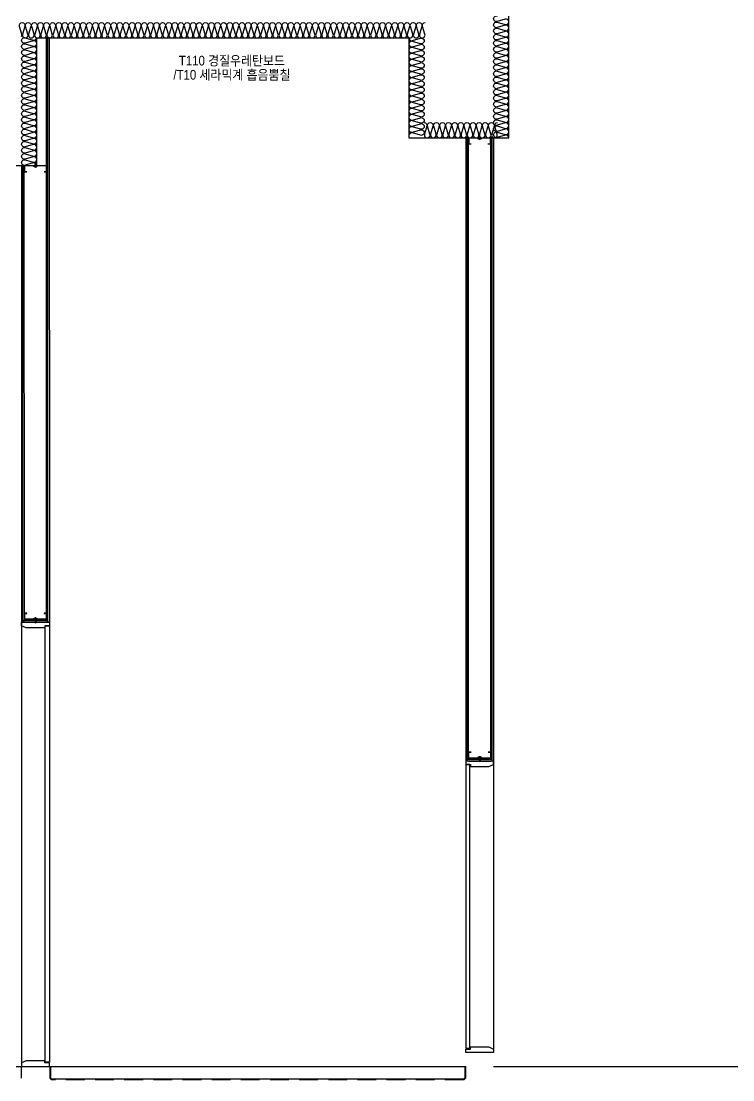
# Model space of a CAD drawing. Header units: millimetres. Extents: x 17311 to 801382, y -242618 to -104888.
# Drawn here: x 781158 to 786284, y -169326 to -161699 of the extents above; entities that cross this region are included whole.
import ezdxf
from ezdxf.enums import TextEntityAlignment as Align

# ---------------------------------------------------------------- set-up
doc = ezdxf.new("R2010")
doc.units = ezdxf.units.MM
doc.header["$LTSCALE"] = 250
doc.linetypes.add('HID', pattern=[2.8, 1.8, -1])
for name, color, linetype in [('8입면선', 8, 'Continuous'), ('A-DOOR', 4, 'Continuous'), ('A-ELE8', 8, 'Continuous'), ('A-FIN', 6, 'Continuous'), ('A-FIN-8', 8, 'Continuous'), ('A-WALL-D', 7, 'Continuous'), ('A-WP', 1, 'HID'), ('GAGAM-DT', 7, 'Continuous'), ('ISL', 251, 'Continuous'), ('입면', 7, 'Continuous')]:
    doc.layers.add(name, color=color, linetype=linetype)
doc.layers.add('NOPLOT-단열', color=225, linetype='Continuous', plot=False)
doc.styles.add('Gdim', font='')
doc.styles.get('Gdim').set_extended_font_data('Dotum')

# ---------------------------------------------------------------- blocks, each defined once
blk = doc.blocks.new('*U144')
at = {"layer": '8입면선', "color": 8}
for p, q in [((10, 0), (9.5, 4490)), ((190, 0), (189.5, 4490)), ((190, 10), (10, 10))]:
    blk.add_line(p, q, dxfattribs=at)
at = {"layer": 'A-WALL-D'}
for p, q in [((-0.5, 4490), (0, 0)), ((19.5, 4490), (-0.5, 4490)), ((20, 10), (19.5, 4490)), ((180, 10), (179.5, 4490)), ((199.5, 4490), (179.5, 4490)), ((199.5, 4490), (200, 0)), ((20, 0), (0, 0)), ((180, 20), (20, 20)), ((20, 0), (180, 0)), ((200, 0), (180, 0))]:
    blk.add_line(p, q, dxfattribs=at)
at = {"layer": 'GAGAM-DT', "color": 8}
for p, q in [((97.1, 4484.2), (97.1, 4515.6)), ((102.1, 4510.1), (97.1, 4515.6)), ((102.1, 4484.2), (102.1, 4510.1)), ((104.6, 4484.2), (94.7, 4484.2)), ((94.7, 4484.2), (94.7, 4480.7)), ((103.1, 4479.2), (96.2, 4479.2)), ((97.1, 4484.2), (97.1, 4479.2)), ((102.1, 4484.2), (102.1, 4479.2)), ((104.6, 4484.2), (104.6, 4480.7)), ((95.1, 25.8), (95.1, 29.3)), ((105.1, 25.8), (95.1, 25.8)), ((103.6, 30.8), (96.7, 30.8)), ((97.6, 25.8), (97.6, 30.8)), ((97.6, 25.8), (97.6, -5.6)), ((102.6, 25.8), (102.6, 30.8)), ((102.6, 25.8), (102.6, -0.1)), ((105.1, 25.8), (105.1, 29.3)), ((102.6, -0.1), (97.6, -5.6))]:
    blk.add_line(p, q, dxfattribs=at)
for centre, start, end in [((96.2, 4480.7), 180, 270), ((103.1, 4480.7), 270, 0), ((96.7, 29.3), 90, 180), ((103.6, 29.3), 0, 90)]:
    blk.add_arc(centre, 1.51, start, end, dxfattribs=at)
at = {"layer": '입면', "color": 6}
for p, q in [((19.5, 4445), (19.5, 4490)), ((19.5, 4490), (84.8, 4490)), ((37.3, 4445), (19.5, 4445)), ((84.3, 4488.8), (20.7, 4488.8)), ((20.7, 4488.8), (20.7, 4446.2)), ((20.7, 4446.2), (37.3, 4446.2)), ((37.3, 4446.2), (37.3, 4445)), ((89.3, 4483), (84.3, 4488.8)), ((84.8, 4490), (89.8, 4484.2)), ((109.7, 4483), (89.3, 4483)), ((89.8, 4484.2), (109.2, 4484.2)), ((109.2, 4484.2), (114.2, 4490)), ((114.7, 4488.8), (109.7, 4483)), ((114.2, 4490), (179.5, 4490)), ((178.3, 4488.8), (114.7, 4488.8)), ((161.7, 4445), (161.7, 4446.2)), ((161.7, 4446.2), (178.3, 4446.2)), ((179.5, 4445), (161.7, 4445)), ((178.3, 4446.2), (178.3, 4488.8)), ((179.5, 4490), (179.5, 4445)), ((37.8, 65), (20, 65)), ((20, 65), (20, 20)), ((20, 20), (85.3, 20)), ((21.2, 21.2), (21.2, 63.8)), ((21.2, 63.8), (37.8, 63.8)), ((84.8, 21.2), (21.2, 21.2)), ((37.8, 63.8), (37.8, 65)), ((89.8, 27), (84.8, 21.2)), ((85.3, 20), (90.3, 25.8)), ((110.2, 27), (89.8, 27)), ((90.3, 25.8), (109.7, 25.8)), ((109.7, 25.8), (114.7, 20)), ((115.2, 21.2), (110.2, 27)), ((114.7, 20), (180, 20)), ((178.8, 21.2), (115.2, 21.2)), ((180, 65), (162.2, 65)), ((162.2, 65), (162.2, 63.8)), ((162.2, 63.8), (178.8, 63.8)), ((178.8, 63.8), (178.8, 21.2)), ((180, 20), (180, 65))]:
    blk.add_line(p, q, dxfattribs=at)

msp = doc.modelspace()

# ---------------------------------------------------------------- linework, layer by layer
at = {"layer": '8입면선', "color": 8}
for p, q in [((781350.6, -166029.5), (781350.2, -161819.5)), ((781170.6, -166029.5), (781170.2, -162739.5)), ((781350.6, -166019.5), (781170.6, -166019.5))]:
    msp.add_line(p, q, dxfattribs=at)
at = {"layer": 'A-DOOR', "linetype": 'Continuous'}
for points in [[(781360.7, -166054.5), (781327.7, -166054.5), (781327.7, -166069.5), (781193.7, -166069.5), (781160.7, -166054.5), (781160.7, -166029.5), (781360.7, -166029.5)], [(781360.7, -169199.5), (781330.7, -169199.5), (781330.7, -166054.5), (781360.7, -166054.5)], [(784360.7, -167054.5), (784393.7, -167054.5), (784393.7, -167069.5), (784527.7, -167069.5), (784560.7, -167054.5), (784560.7, -167029.5), (784360.7, -167029.5)], [(784360.7, -169099.5), (784390.7, -169099.5), (784390.7, -167054.5), (784360.7, -167054.5)], [(784360.7, -169104.5), (784393.7, -169104.5), (784393.7, -169089.5), (784527.7, -169089.5), (784560.7, -169104.5), (784560.7, -169129.5), (784360.7, -169129.5)], [(781360.7, -169204.5), (781327.7, -169204.5), (781327.7, -169189.5), (781193.7, -169189.5), (781160.7, -169204.5), (781160.7, -169229.5), (781360.7, -169229.5)]]:
    msp.add_lwpolyline(points, close=True, dxfattribs=at)
at = {"layer": 'A-ELE8'}
for points in [[(781160.7, -166029.5), (781160.7, -169229.5)], [(784560.7, -167029.5), (784560.7, -169129.5)]]:
    msp.add_lwpolyline(points, dxfattribs=at)
at = {"layer": 'A-FIN'}
for p, q in [((715560.7, -169229.5), (781160.7, -169229.5)), ((781360.7, -169229.5), (784360.7, -169229.5)), ((784560.7, -169229.5), (790660.7, -169229.5))]:
    msp.add_line(p, q, dxfattribs=at)
at = {"layer": 'A-FIN-8'}
for p, q in [((781368.7, -169229.5), (781368.7, -169311.3)), ((784352.7, -169229.5), (784352.7, -169311.3)), ((784352.7, -169229.5), (784352.7, -169311.3)), ((781378.9, -169321.5), (781368.7, -169311.3)), ((784342.4, -169321.5), (781378.9, -169321.5)), ((784342.4, -169321.5), (784352.7, -169311.3))]:
    msp.add_line(p, q, dxfattribs=at)
at = {"layer": 'A-WALL-D'}
for p, q in [((781340.6, -166019.5), (781340.2, -161819.5)), ((781360.2, -161819.5), (781340.2, -161819.5)), ((781360.2, -161819.5), (781360.6, -166029.5)), ((781160.2, -162739.5), (781160.6, -166029.5)), ((781180.2, -162739.5), (781160.2, -162739.5)), ((781180.6, -166019.5), (781180.2, -162739.5)), ((781180.6, -166029.5), (781160.6, -166029.5)), ((781340.6, -166009.5), (781180.6, -166009.5)), ((781180.6, -166029.5), (781340.6, -166029.5)), ((781360.6, -166029.5), (781340.6, -166029.5))]:
    msp.add_line(p, q, dxfattribs=at)
at = {"layer": 'A-WP', "ltscale": 0.3}
for p, q in [((781157.7, -169229.5), (781157.7, -169314.3)), ((781363.7, -169229.5), (781363.7, -169314.3)), ((784357.7, -169229.5), (784357.7, -169314.3)), ((781375.8, -169326.5), (781363.7, -169314.3)), ((784345.5, -169326.5), (781375.8, -169326.5)), ((784345.5, -169326.5), (784357.7, -169314.3))]:
    msp.add_line(p, q, dxfattribs=at)
at = {"layer": 'GAGAM-DT', "color": 8}
for p, q in [((781265.3, -162745.3), (781255.3, -162745.3)), ((781255.3, -162745.3), (781255.3, -162748.8)), ((781263.8, -162750.3), (781256.8, -162750.3)), ((781257.8, -162745.3), (781257.8, -162713.9)), ((781262.8, -162719.4), (781257.8, -162713.9)), ((781257.8, -162745.3), (781257.8, -162750.3)), ((781262.8, -162745.3), (781262.8, -162719.4)), ((781262.8, -162745.3), (781262.8, -162750.3)), ((781265.3, -162745.3), (781265.3, -162748.8)), ((781255.8, -166003.7), (781255.8, -166000.2)), ((781265.7, -166003.7), (781255.8, -166003.7)), ((781264.2, -165998.7), (781257.3, -165998.7)), ((781258.2, -166003.7), (781258.2, -165998.7)), ((781258.2, -166003.7), (781258.2, -166035.1)), ((781263.2, -166029.6), (781258.2, -166035.1)), ((781263.2, -166003.7), (781263.2, -165998.7)), ((781263.2, -166003.7), (781263.2, -166029.6)), ((781265.7, -166003.7), (781265.7, -166000.2))]:
    msp.add_line(p, q, dxfattribs=at)
for centre, start, end in [((781256.8, -162748.8), 180, 270), ((781263.8, -162748.8), 270, 0), ((781257.3, -166000.2), 90, 180), ((781264.2, -166000.2), 0, 90)]:
    msp.add_arc(centre, 1.51, start, end, dxfattribs=at)
at = {"layer": 'ISL'}
msp.add_lwpolyline([(766870.7, -161819.5), (769450.7, -161819.5), (769450.7, -162739.5), (770470.7, -162739.5), (770470.7, -161819.5), (773050.7, -161819.5), (773050.7, -162739.5), (774070.7, -162739.5), (774070.7, -161819.5), (776650.7, -161819.5), (776650.7, -162739.5), (777670.7, -162739.5), (777670.7, -161819.5), (780250.7, -161819.5), (780250.7, -162739.5), (781270.7, -162739.5), (781270.7, -161819.5), (783950.7, -161819.5), (783950.7, -162539.5), (784670.7, -162539.5), (784670.7, -161589.5), (785560.7, -161589.5)], dxfattribs=at)
for points in [[(784670.7, -162539.5, 0.509267), (784644, -162520), (784587.3, -162536.9, -1.372593), (784587.3, -162498), (784644, -162514.9, 0.509267), (784670.7, -162495.5, 0.509267), (784644, -162476), (784587.3, -162492.9, -1.372593), (784587.3, -162454), (784644, -162470.9, 0.509267), (784670.7, -162451.5, 0.509267), (784644, -162432), (784587.3, -162448.9, -1.372593), (784587.3, -162410), (784644, -162426.9, 0.509267), (784670.7, -162407.5, 0.509267), (784644, -162388), (784587.3, -162404.9, -1.372593), (784587.3, -162366), (784644, -162382.9, 0.509267), (784670.7, -162363.5, 0.509267), (784644, -162344), (784587.3, -162360.9, -1.372593), (784587.3, -162322), (784644, -162338.9, 0.509267), (784670.7, -162319.5, 0.509267), (784644, -162300), (784587.3, -162316.9, -1.372593), (784587.3, -162278), (784644, -162294.9, 0.509267), (784670.7, -162275.5, 0.509267), (784644, -162256), (784587.3, -162272.9, -1.372593), (784587.3, -162234), (784644, -162250.9, 0.509267), (784670.7, -162231.5, 0.509267), (784644, -162212), (784587.3, -162228.9, -1.372593), (784587.3, -162190), (784644, -162206.9, 0.509267), (784670.7, -162187.5, 0.509267), (784644, -162168), (784587.3, -162184.9, -1.372593), (784587.3, -162146), (784644, -162162.9, 0.509267), (784670.7, -162143.5, 0.509267), (784644, -162124), (784587.3, -162140.9, -1.372593), (784587.3, -162102), (784644, -162118.9, 0.509267), (784670.7, -162099.5, 0.509267), (784644, -162080), (784587.3, -162096.9, -1.372593), (784587.3, -162058), (784644, -162074.9, 0.509267), (784670.7, -162055.5, 0.509267), (784644, -162036), (784587.3, -162052.9, -1.372593), (784587.3, -162014), (784644, -162030.9, 0.509267), (784670.7, -162011.5, 0.509267), (784644, -161992), (784587.3, -162008.9, -1.372593), (784587.3, -161970), (784644, -161986.9, 0.509267), (784670.7, -161967.5, 0.509267), (784644, -161948), (784587.3, -161964.9, -1.372593), (784587.3, -161926), (784644, -161942.9, 0.509267), (784670.7, -161923.5, 0.509267), (784644, -161904), (784587.3, -161920.9, -1.372593), (784587.3, -161882), (784644, -161898.9, 0.509267), (784670.7, -161879.5, 0.509267), (784644, -161860), (784587.3, -161876.9, -1.372593), (784587.3, -161838), (784644, -161854.9, 0.509267), (784670.7, -161835.5, 0.509267), (784644, -161816), (784587.3, -161832.9, -1.372593), (784587.3, -161794), (784644, -161810.9, 0.509267), (784670.7, -161791.5, 0.509267), (784644, -161772), (784587.3, -161788.9, -1.372593), (784587.3, -161750), (784644, -161766.9, 0.509267), (784670.7, -161747.5, 0.509267), (784644, -161728), (784587.3, -161744.9, -1.372593), (784587.3, -161706), (784644, -161722.9, 0.509267), (784670.7, -161703.5, 0.509267), (784644, -161684), (784587.3, -161700.9, -1.372593), (784587.3, -161662)], [(781160.7, -161808.7, 0.203894), (781162.1, -161792.8), (781145.3, -161736.1, -0.509267), (781164.7, -161709.5, -0.509267), (781184.1, -161736.1), (781167.3, -161792.8, 1.372593), (781206.1, -161792.8), (781189.3, -161736.1, -0.509267), (781208.7, -161709.5, -0.509267), (781228.1, -161736.1), (781211.3, -161792.8, 1.372593), (781250.1, -161792.8), (781233.3, -161736.1, -0.509267), (781252.7, -161709.5, -0.509267), (781272.1, -161736.1), (781255.3, -161792.8, 1.372593), (781294.1, -161792.8), (781277.3, -161736.1, -0.509267), (781296.7, -161709.5, -0.509267), (781316.1, -161736.1), (781299.3, -161792.8, 1.372593), (781338.1, -161792.8), (781321.3, -161736.1, -0.509267), (781340.7, -161709.5, -0.509267), (781360.1, -161736.1), (781343.3, -161792.8, 1.372593), (781382.1, -161792.8), (781365.3, -161736.1, -0.509267), (781384.7, -161709.5, -0.509267), (781404.1, -161736.1), (781387.3, -161792.8, 1.372593), (781426.1, -161792.8), (781409.3, -161736.1, -0.509267), (781428.7, -161709.5, -0.509267), (781448.1, -161736.1), (781431.3, -161792.8, 1.372593), (781470.1, -161792.8), (781453.3, -161736.1, -0.509267), (781472.7, -161709.5, -0.509267), (781492.1, -161736.1), (781475.3, -161792.8, 1.372593), (781514.1, -161792.8), (781497.3, -161736.1, -0.509267), (781516.7, -161709.5, -0.509267), (781536.1, -161736.1), (781519.3, -161792.8, 1.372593), (781558.1, -161792.8), (781541.3, -161736.1, -0.509267), (781560.7, -161709.5, -0.509267), (781580.1, -161736.1), (781563.3, -161792.8, 1.372593), (781602.1, -161792.8), (781585.3, -161736.1, -0.509267), (781604.7, -161709.5, -0.509267), (781624.1, -161736.1), (781607.3, -161792.8, 1.372593), (781646.1, -161792.8), (781629.3, -161736.1, -0.509267), (781648.7, -161709.5, -0.509267), (781668.1, -161736.1), (781651.3, -161792.8, 1.372593), (781690.1, -161792.8), (781673.3, -161736.1, -0.509267), (781692.7, -161709.5, -0.509267), (781712.1, -161736.1), (781695.3, -161792.8, 1.372593), (781734.1, -161792.8), (781717.3, -161736.1, -0.509267), (781736.7, -161709.5, -0.509267), (781756.1, -161736.1), (781739.3, -161792.8, 1.372593), (781778.1, -161792.8), (781761.3, -161736.1, -0.509267), (781780.7, -161709.5, -0.509267), (781800.1, -161736.1), (781783.3, -161792.8, 1.372593), (781822.1, -161792.8), (781805.3, -161736.1, -0.509267), (781824.7, -161709.5, -0.509267), (781844.1, -161736.1), (781827.3, -161792.8, 1.372593), (781866.1, -161792.8), (781849.3, -161736.1, -0.509267), (781868.7, -161709.5, -0.509267), (781888.1, -161736.1), (781871.3, -161792.8, 1.372593), (781910.1, -161792.8), (781893.3, -161736.1, -0.509267), (781912.7, -161709.5, -0.509267), (781932.1, -161736.1), (781915.3, -161792.8, 1.372593), (781954.1, -161792.8), (781937.3, -161736.1, -0.509267), (781956.7, -161709.5, -0.509267), (781976.1, -161736.1), (781959.3, -161792.8, 1.372593), (781998.1, -161792.8), (781981.3, -161736.1, -0.509267), (782000.7, -161709.5, -0.509267), (782020.1, -161736.1), (782003.3, -161792.8, 1.372593), (782042.1, -161792.8), (782025.3, -161736.1, -0.509267), (782044.7, -161709.5, -0.509267), (782064.1, -161736.1), (782047.3, -161792.8, 1.372593), (782086.1, -161792.8), (782069.3, -161736.1, -0.509267), (782088.7, -161709.5, -0.509267), (782108.1, -161736.1), (782091.3, -161792.8, 1.372593), (782130.1, -161792.8), (782113.3, -161736.1, -0.509267), (782132.7, -161709.5, -0.509267), (782152.1, -161736.1), (782135.3, -161792.8, 1.372593), (782174.1, -161792.8), (782157.3, -161736.1, -0.509267), (782176.7, -161709.5, -0.509267), (782196.1, -161736.1), (782179.3, -161792.8, 1.372593), (782218.1, -161792.8), (782201.3, -161736.1, -0.509267), (782220.7, -161709.5, -0.509267), (782240.1, -161736.1), (782223.3, -161792.8, 1.372593), (782262.1, -161792.8), (782245.3, -161736.1, -0.509267), (782264.7, -161709.5, -0.509267), (782284.1, -161736.1), (782267.3, -161792.8, 1.372593), (782306.1, -161792.8), (782289.3, -161736.1, -0.509267), (782308.7, -161709.5, -0.509267), (782328.1, -161736.1), (782311.3, -161792.8, 1.372593), (782350.1, -161792.8), (782333.3, -161736.1, -0.509267), (782352.7, -161709.5, -0.509267), (782372.1, -161736.1), (782355.3, -161792.8, 1.372593), (782394.1, -161792.8), (782377.3, -161736.1, -0.509267), (782396.7, -161709.5, -0.509267), (782416.1, -161736.1), (782399.3, -161792.8, 1.372593), (782438.1, -161792.8), (782421.3, -161736.1, -0.509267), (782440.7, -161709.5, -0.509267), (782460.1, -161736.1), (782443.3, -161792.8, 1.372593), (782482.1, -161792.8), (782465.3, -161736.1, -0.509267), (782484.7, -161709.5, -0.509267), (782504.1, -161736.1), (782487.3, -161792.8, 1.372593), (782526.1, -161792.8), (782509.3, -161736.1, -0.509267), (782528.7, -161709.5, -0.509267), (782548.1, -161736.1), (782531.3, -161792.8, 1.372593), (782570.1, -161792.8), (782553.3, -161736.1, -0.509267), (782572.7, -161709.5, -0.509267), (782592.1, -161736.1), (782575.3, -161792.8, 1.372593), (782614.1, -161792.8), (782597.3, -161736.1, -0.509267), (782616.7, -161709.5, -0.509267), (782636.1, -161736.1), (782619.3, -161792.8, 1.372593), (782658.1, -161792.8), (782641.3, -161736.1, -0.509267), (782660.7, -161709.5, -0.509267), (782680.1, -161736.1), (782663.3, -161792.8, 1.372593), (782702.1, -161792.8), (782685.3, -161736.1, -0.509267), (782704.7, -161709.5, -0.509267), (782724.1, -161736.1), (782707.3, -161792.8, 1.372593), (782746.1, -161792.8), (782729.3, -161736.1, -0.509267), (782748.7, -161709.5, -0.509267), (782768.1, -161736.1), (782751.3, -161792.8, 1.372593), (782790.1, -161792.8), (782773.3, -161736.1, -0.509267), (782792.7, -161709.5, -0.509267), (782812.1, -161736.1), (782795.3, -161792.8, 1.372593), (782834.1, -161792.8), (782817.3, -161736.1, -0.509267), (782836.7, -161709.5, -0.509267), (782856.1, -161736.1), (782839.3, -161792.8, 1.372593), (782878.1, -161792.8), (782861.3, -161736.1, -0.509267), (782880.7, -161709.5, -0.509267), (782900.1, -161736.1), (782883.3, -161792.8, 1.372593), (782922.1, -161792.8), (782905.3, -161736.1, -0.509267), (782924.7, -161709.5, -0.509267), (782944.1, -161736.1), (782927.3, -161792.8, 1.372593), (782966.1, -161792.8), (782949.3, -161736.1, -0.509267), (782968.7, -161709.5, -0.509267), (782988.1, -161736.1), (782971.3, -161792.8, 1.372593), (783010.1, -161792.8), (782993.3, -161736.1, -0.509267), (783012.7, -161709.5, -0.509267), (783032.1, -161736.1), (783015.3, -161792.8, 1.372593), (783054.1, -161792.8), (783037.3, -161736.1, -0.509267), (783056.7, -161709.5, -0.509267), (783076.1, -161736.1), (783059.3, -161792.8, 1.372593), (783098.1, -161792.8), (783081.3, -161736.1, -0.509267), (783100.7, -161709.5, -0.509267), (783120.1, -161736.1), (783103.3, -161792.8, 1.372593), (783142.1, -161792.8), (783125.3, -161736.1, -0.509267), (783144.7, -161709.5, -0.509267), (783164.1, -161736.1), (783147.3, -161792.8, 1.372593), (783186.1, -161792.8), (783169.3, -161736.1, -0.509267), (783188.7, -161709.5, -0.509267), (783208.1, -161736.1), (783191.3, -161792.8, 1.372593), (783230.1, -161792.8), (783213.3, -161736.1, -0.509267), (783232.7, -161709.5, -0.509267), (783252.1, -161736.1), (783235.3, -161792.8, 1.372593), (783274.1, -161792.8), (783257.3, -161736.1, -0.509267), (783276.7, -161709.5, -0.509267), (783296.1, -161736.1), (783279.3, -161792.8, 1.372593), (783318.1, -161792.8), (783301.3, -161736.1, -0.509267), (783320.7, -161709.5, -0.509267), (783340.1, -161736.1), (783323.3, -161792.8, 1.372593), (783362.1, -161792.8), (783345.3, -161736.1, -0.509267), (783364.7, -161709.5, -0.509267), (783384.1, -161736.1), (783367.3, -161792.8, 1.372593), (783406.1, -161792.8), (783389.3, -161736.1, -0.509267), (783408.7, -161709.5, -0.509267), (783428.1, -161736.1), (783411.3, -161792.8, 1.372593), (783450.1, -161792.8), (783433.3, -161736.1, -0.509267), (783452.7, -161709.5, -0.509267), (783472.1, -161736.1), (783455.3, -161792.8, 1.372593), (783494.1, -161792.8), (783477.3, -161736.1, -0.509267), (783496.7, -161709.5, -0.509267), (783516.1, -161736.1), (783499.3, -161792.8, 1.372593), (783538.1, -161792.8), (783521.3, -161736.1, -0.509267), (783540.7, -161709.5, -0.509267), (783560.1, -161736.1), (783543.3, -161792.8, 1.372593), (783582.1, -161792.8), (783565.3, -161736.1, -0.509267), (783584.7, -161709.5, -0.509267), (783604.1, -161736.1), (783587.3, -161792.8, 1.372593), (783626.1, -161792.8), (783609.3, -161736.1, -0.509267), (783628.7, -161709.5, -0.509267), (783648.1, -161736.1), (783631.3, -161792.8, 1.372593), (783670.1, -161792.8), (783653.3, -161736.1, -0.509267), (783672.7, -161709.5, -0.509267), (783692.1, -161736.1), (783675.3, -161792.8, 1.372593), (783714.1, -161792.8), (783697.3, -161736.1, -0.509267), (783716.7, -161709.5, -0.509267), (783736.1, -161736.1), (783719.3, -161792.8, 1.372593), (783758.1, -161792.8), (783741.3, -161736.1, -0.509267), (783760.7, -161709.5, -0.509267), (783780.1, -161736.1), (783763.3, -161792.8, 1.372593), (783802.1, -161792.8), (783785.3, -161736.1, -0.509267), (783804.7, -161709.5, -0.509267), (783824.1, -161736.1), (783807.3, -161792.8, 1.372593), (783846.1, -161792.8), (783829.3, -161736.1, -0.509267), (783848.7, -161709.5, -0.509267), (783868.1, -161736.1), (783851.3, -161792.8, 1.372593), (783890.1, -161792.8), (783873.3, -161736.1, -0.509267), (783892.7, -161709.5, -0.509267), (783912.1, -161736.1), (783895.3, -161792.8, 1.372593), (783934.1, -161792.8), (783917.3, -161736.1, -0.509267), (783936.7, -161709.5, -0.509267), (783956.1, -161736.1), (783939.3, -161792.8, 1.372593), (783978.1, -161792.8), (783961.3, -161736.1, -0.509267), (783980.7, -161709.5, -0.509267), (784000.1, -161736.1), (783983.3, -161792.8, 1.372593), (784022.1, -161792.8), (784005.3, -161736.1, -0.509267), (784024.7, -161709.5, -0.509267), (784044.1, -161736.1), (784027.3, -161792.8, 1.372593), (784066.1, -161792.8), (784049.3, -161736.1, -0.509267), (784068.7, -161709.5)], [(781270.7, -162739.5, 0.509267), (781244, -162720), (781187.3, -162736.9, -1.372593), (781187.3, -162698), (781244, -162714.9, 0.509267), (781270.7, -162695.5, 0.509267), (781244, -162676), (781187.3, -162692.9, -1.372593), (781187.3, -162654), (781244, -162670.9, 0.509267), (781270.7, -162651.5, 0.509267), (781244, -162632), (781187.3, -162648.9, -1.372593), (781187.3, -162610), (781244, -162626.9, 0.509267), (781270.7, -162607.5, 0.509267), (781244, -162588), (781187.3, -162604.9, -1.372593), (781187.3, -162566), (781244, -162582.9, 0.509267), (781270.7, -162563.5, 0.509267), (781244, -162544), (781187.3, -162560.9, -1.372593), (781187.3, -162522), (781244, -162538.9, 0.509267), (781270.7, -162519.5, 0.509267), (781244, -162500), (781187.3, -162516.9, -1.372593), (781187.3, -162478), (781244, -162494.9, 0.509267), (781270.7, -162475.5, 0.509267), (781244, -162456), (781187.3, -162472.9, -1.372593), (781187.3, -162434), (781244, -162450.9, 0.509267), (781270.7, -162431.5, 0.509267), (781244, -162412), (781187.3, -162428.9, -1.372593), (781187.3, -162390), (781244, -162406.9, 0.509267), (781270.7, -162387.5, 0.509267), (781244, -162368), (781187.3, -162384.9, -1.372593), (781187.3, -162346), (781244, -162362.9, 0.509267), (781270.7, -162343.5, 0.509267), (781244, -162324), (781187.3, -162340.9, -1.372593), (781187.3, -162302), (781244, -162318.9, 0.509267), (781270.7, -162299.5, 0.509267), (781244, -162280), (781187.3, -162296.9, -1.372593), (781187.3, -162258), (781244, -162274.9, 0.509267), (781270.7, -162255.5, 0.509267), (781244, -162236), (781187.3, -162252.9, -1.372593), (781187.3, -162214), (781244, -162230.9, 0.509267), (781270.7, -162211.5, 0.509267), (781244, -162192), (781187.3, -162208.9, -1.372593), (781187.3, -162170), (781244, -162186.9, 0.509267), (781270.7, -162167.5, 0.509267), (781244, -162148), (781187.3, -162164.9, -1.372593), (781187.3, -162126), (781244, -162142.9, 0.509267), (781270.7, -162123.5, 0.509267), (781244, -162104), (781187.3, -162120.9, -1.372593), (781187.3, -162082), (781244, -162098.9, 0.509267), (781270.7, -162079.5, 0.509267), (781244, -162060), (781187.3, -162076.9, -1.372593), (781187.3, -162038), (781244, -162054.9, 0.509267), (781270.7, -162035.5, 0.509267), (781244, -162016), (781187.3, -162032.9, -1.372593), (781187.3, -161994), (781244, -162010.9, 0.509267), (781270.7, -161991.5, 0.509267), (781244, -161972), (781187.3, -161988.9, -1.372593), (781187.3, -161950), (781244, -161966.9, 0.509267), (781270.7, -161947.5, 0.509267), (781244, -161928), (781187.3, -161944.9, -1.372593), (781187.3, -161906), (781244, -161922.9, 0.509267), (781270.7, -161903.5, 0.509267), (781244, -161884), (781187.3, -161900.9, -1.372593), (781187.3, -161862), (781244, -161878.9, 0.509267), (781270.7, -161859.5, 0.509267), (781244, -161840), (781187.3, -161856.9, -1.372593), (781187.3, -161818), (781244, -161834.9, 0.509267), (781270.7, -161815.5)], [(783950.7, -161819.5, 0.509267), (783977.3, -161838.9), (784034, -161822.1, -1.372593), (784034, -161860.9), (783977.3, -161844.1, 0.509267), (783950.7, -161863.5, 0.509267), (783977.3, -161882.9), (784034, -161866.1, -1.372593), (784034, -161904.9), (783977.3, -161888.1, 0.509267), (783950.7, -161907.5, 0.509267), (783977.3, -161926.9), (784034, -161910.1, -1.372593), (784034, -161948.9), (783977.3, -161932.1, 0.509267), (783950.7, -161951.5, 0.509267), (783977.3, -161970.9), (784034, -161954.1, -1.372593), (784034, -161992.9), (783977.3, -161976.1, 0.509267), (783950.7, -161995.5, 0.509267), (783977.3, -162014.9), (784034, -161998.1, -1.372593), (784034, -162036.9), (783977.3, -162020.1, 0.509267), (783950.7, -162039.5, 0.509267), (783977.3, -162058.9), (784034, -162042.1, -1.372593), (784034, -162080.9), (783977.3, -162064.1, 0.509267), (783950.7, -162083.5, 0.509267), (783977.3, -162102.9), (784034, -162086.1, -1.372593), (784034, -162124.9), (783977.3, -162108.1, 0.509267), (783950.7, -162127.5, 0.509267), (783977.3, -162146.9), (784034, -162130.1, -1.372593), (784034, -162168.9), (783977.3, -162152.1, 0.509267), (783950.7, -162171.5, 0.509267), (783977.3, -162190.9), (784034, -162174.1, -1.372593), (784034, -162212.9), (783977.3, -162196.1, 0.509267), (783950.7, -162215.5, 0.509267), (783977.3, -162234.9), (784034, -162218.1, -1.372593), (784034, -162256.9), (783977.3, -162240.1, 0.509267), (783950.7, -162259.5, 0.509267), (783977.3, -162278.9), (784034, -162262.1, -1.372593), (784034, -162300.9), (783977.3, -162284.1, 0.509267), (783950.7, -162303.5, 0.509267), (783977.3, -162322.9), (784034, -162306.1, -1.372593), (784034, -162344.9), (783977.3, -162328.1, 0.509267), (783950.7, -162347.5, 0.509267), (783977.3, -162366.9), (784034, -162350.1, -1.372593), (784034, -162388.9), (783977.3, -162372.1, 0.509267), (783950.7, -162391.5, 0.509267), (783977.3, -162410.9), (784034, -162394.1, -1.372593), (784034, -162432.9), (783977.3, -162416.1, 0.509267), (783950.7, -162435.5, 0.509267), (783977.3, -162454.9), (784034, -162438.1, -1.372593), (784034, -162476.9), (783977.3, -162460.1, 0.509267), (783950.7, -162479.5, 0.509267), (783977.3, -162498.9), (784034, -162482.1, -1.372593), (784034, -162520.9), (783977.3, -162504.1, 0.509267), (783950.7, -162523.5)], [(784060.7, -162429.5, -0.509267), (784080.1, -162456.1), (784063.3, -162512.8, 1.372593), (784102.1, -162512.8), (784085.3, -162456.1, -0.509267), (784104.7, -162429.5, -0.509267), (784124.1, -162456.1), (784107.3, -162512.8, 1.372593), (784146.1, -162512.8), (784129.3, -162456.1, -0.509267), (784148.7, -162429.5, -0.509267), (784168.1, -162456.1), (784151.3, -162512.8, 1.372593), (784190.1, -162512.8), (784173.3, -162456.1, -0.509267), (784192.7, -162429.5, -0.509267), (784212.1, -162456.1), (784195.3, -162512.8, 1.372593), (784234.1, -162512.8), (784217.3, -162456.1, -0.509267), (784236.7, -162429.5, -0.509267), (784256.1, -162456.1), (784239.3, -162512.8, 1.372593), (784278.1, -162512.8), (784261.3, -162456.1, -0.509267), (784280.7, -162429.5, -0.509267), (784300.1, -162456.1), (784283.3, -162512.8, 1.372593), (784322.1, -162512.8), (784305.3, -162456.1, -0.509267), (784324.7, -162429.5, -0.509267), (784344.1, -162456.1), (784327.3, -162512.8, 1.372593), (784366.1, -162512.8), (784349.3, -162456.1, -0.509267), (784368.7, -162429.5, -0.509267), (784388.1, -162456.1), (784371.3, -162512.8, 1.372593), (784410.1, -162512.8), (784393.3, -162456.1, -0.509267), (784412.7, -162429.5, -0.509267), (784432.1, -162456.1), (784415.3, -162512.8, 1.372593), (784454.1, -162512.8), (784437.3, -162456.1, -0.509267), (784456.7, -162429.5, -0.509267), (784476.1, -162456.1), (784459.3, -162512.8, 1.372593), (784498.1, -162512.8), (784481.3, -162456.1, -0.509267), (784500.7, -162429.5, -0.509267), (784520.1, -162456.1), (784503.3, -162512.8, 1.372593), (784542.1, -162512.8), (784525.3, -162456.1, -0.509267), (784544.7, -162429.5, -0.509267), (784564.1, -162456.1), (784547.3, -162512.8, 1.372593), (784586.1, -162512.8), (784569.3, -162456.1, -0.509267), (784588.7, -162429.5)]]:
    msp.add_lwpolyline(points, format="xyb", dxfattribs=at)
at = {"layer": '입면', "color": 6}
for p, q in [((781180.2, -162784.5), (781180.2, -162739.5)), ((781180.2, -162739.5), (781245.5, -162739.5)), ((781244.9, -162740.7), (781181.4, -162740.7)), ((781181.4, -162740.7), (781181.4, -162783.3)), ((781249.9, -162746.5), (781244.9, -162740.7)), ((781245.5, -162739.5), (781250.5, -162745.3)), ((781270.4, -162746.5), (781249.9, -162746.5)), ((781250.5, -162745.3), (781269.8, -162745.3)), ((781269.8, -162745.3), (781274.8, -162739.5)), ((781275.4, -162740.7), (781270.4, -162746.5)), ((781274.8, -162739.5), (781340.2, -162739.5)), ((781339, -162740.7), (781275.4, -162740.7)), ((781339, -162783.3), (781339, -162740.7)), ((781340.2, -162739.5), (781340.2, -162784.5)), ((781198, -162784.5), (781180.2, -162784.5)), ((781181.4, -162783.3), (781198, -162783.3)), ((781198, -162783.3), (781198, -162784.5)), ((781322.3, -162784.5), (781322.3, -162783.3)), ((781322.3, -162783.3), (781339, -162783.3)), ((781340.2, -162784.5), (781322.3, -162784.5)), ((781198.4, -165964.5), (781180.6, -165964.5)), ((781180.6, -165964.5), (781180.6, -166009.5)), ((781181.8, -166008.3), (781181.8, -165965.7)), ((781181.8, -165965.7), (781198.4, -165965.7)), ((781198.4, -165965.7), (781198.4, -165964.5)), ((781340.6, -165964.5), (781322.8, -165964.5)), ((781322.8, -165964.5), (781322.8, -165965.7)), ((781322.8, -165965.7), (781339.4, -165965.7)), ((781339.4, -165965.7), (781339.4, -166008.3)), ((781340.6, -166009.5), (781340.6, -165964.5)), ((781180.6, -166009.5), (781245.9, -166009.5)), ((781245.4, -166008.3), (781181.8, -166008.3)), ((781250.4, -166002.5), (781245.4, -166008.3)), ((781245.9, -166009.5), (781250.9, -166003.7)), ((781270.8, -166002.5), (781250.4, -166002.5)), ((781250.9, -166003.7), (781270.3, -166003.7)), ((781270.3, -166003.7), (781275.3, -166009.5)), ((781275.8, -166008.3), (781270.8, -166002.5)), ((781275.3, -166009.5), (781340.6, -166009.5)), ((781339.4, -166008.3), (781275.8, -166008.3))]:
    msp.add_line(p, q, dxfattribs=at)

# ---------------------------------------------------------------- block references
at = {"layer": 'A-WALL-D'}
msp.add_blockref('*U144', (784360.6, -167029.5), dxfattribs=at)

# ---------------------------------------------------------------- texts
at = {"layer": 'NOPLOT-단열', "style": 'Gdim', "width": 0.9}
for s, p in [('T110 경질우레탄보드', (782675.6, -161983)), ('/T10 세라믹계 흡음뿜칠', (782675.6, -162085.1))]:
    msp.add_text(s, height=70, dxfattribs=at).set_placement(p, align=Align.MIDDLE_CENTER)

doc.saveas('drawing.dxf')
